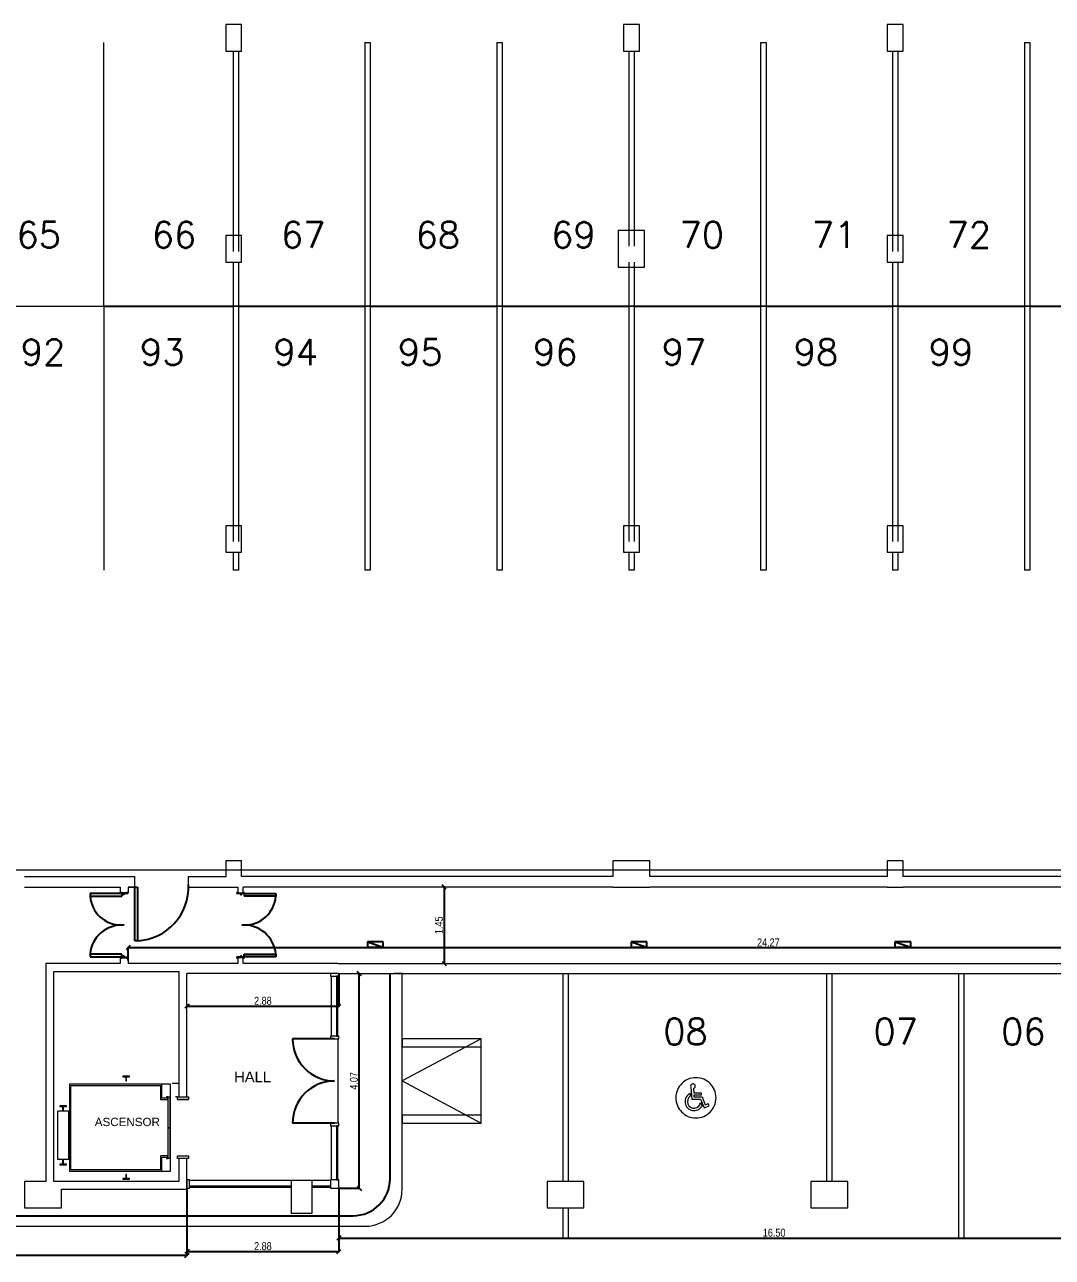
# Model space of a CAD drawing. Header units: millimetres. Extents: x 40 to 151, y 57 to 134.
# Drawn here: x 89.97 to 109.45, y 82.3 to 105.67 of the extents above; entities that cross this region are included whole.
import ezdxf

# ---------------------------------------------------------------- set-up
doc = ezdxf.new("R2010")
doc.units = ezdxf.units.MM
doc.linetypes.add('Center', pattern=[30, 12, -6, 6, -6])
doc.linetypes.add('Dash', pattern=[3.5, 2, -1.5])
for name, color, linetype, lineweight in [('000', 7, 'Continuous', 9), ('A-----NPP', 7, 'Continuous', 9), ('A-----TEP', 7, 'Continuous', 9), ('A-AREALIM', 7, 'Continuous', 9), ('A-DOORSYM', 7, 'Continuous', 9), ('A-FLOROTM', 7, 'Continuous', 9), ('A-WALL', 7, 'Continuous', 9), ('A-WALLCWM', 7, 'Continuous', 9), ('C-PKNGCTM', 7, 'Continuous', 9), ('DIMENSION', 1, 'Continuous', 25), ('F-AFFFEQM', 7, 'Continuous', 9), ('G-PLANOTM', 7, 'Continuous', 9), ('PINTURA CORDON VEREDAS', 7, 'Continuous', 9)]:
    doc.layers.add(name, color=color, linetype=linetype, lineweight=lineweight)
for name, color, linetype in [('estructura', 7, 'Continuous'), ('Lineas Carpintería', 7, 'Continuous'), ('Lineas Muros mampostería', 7, 'Continuous'), ('Lineas Solados', 7, 'Continuous'), ('Plano Generales interior', 7, 'Continuous'), ('Sectores', 3, 'Continuous')]:
    doc.layers.add(name, color=color, linetype=linetype)
doc.styles.add('ARIALNARROW', font='ARIALN.TTF')
doc.styles.add('MtXpl_Arial_Unicode_', font='ARIALUNI.ttf')
doc.styles.get("Standard").update_dxf_attribs({"font": 'txt.shx'})
doc.dimstyles.new('C', dxfattribs={"dimscale": 1.5, "dimtxt": 0.15, "dimasz": 0.08, "dimexe": 0.01, "dimexo": 0, "dimgap": 0.025, "dimtad": 1, "dimzin": 0, "dimdsep": 46, "dimtxsty": 'ARIALNARROW', "dimblk": 'OBLIQUE', "dimcen": 0, "dimclrd": 256, "dimclre": 256, "dimclrt": 256, "dimadec": 0, "dimazin": 0, "dimtfac": 1.666667, "dimtofl": 0, "dimtmove": 0, "dimatfit": 0, "dimldrblk": 'OBLIQUE', "dimfxl": 0.1, "dimtolj": 1, "dimtzin": 0, "dimarcsym": 0})

# ---------------------------------------------------------------- blocks, each defined once
blk = doc.blocks.new('_Oblique')
at = {"layer": 'estructura', "color": 0, "lineweight": -2}
blk.add_line((-0.5, -0.5), (0.5, 0.5), dxfattribs=at)
blk = doc.blocks.new('*D42')
at = {"layer": 'Defpoints', "color": 0}
for p in [(69.387792, 83.535162), (93.04262, 83.605162), (93.04262, 82.335162)]:
    blk.add_point(p, dxfattribs=at)
at = {"layer": 'DIMENSION', "lineweight": -2}
for p, q in [((69.387792, 83.535162), (69.387792, 82.325162)), ((93.04262, 83.605162), (93.04262, 82.325162)), ((69.387792, 82.335162), (93.04262, 82.335162))]:
    blk.add_line(p, q, dxfattribs=at)
at = {"layer": 'DIMENSION', "lineweight": -2, "xscale": 0.08, "yscale": 0.08, "zscale": 0.08, "rotation": 180}
blk.add_blockref('_Oblique', (69.387792, 82.335162), dxfattribs=at)
at = {"layer": 'DIMENSION', "lineweight": -2, "xscale": 0.08, "yscale": 0.08, "zscale": 0.08}
blk.add_blockref('_Oblique', (93.04262, 82.335162), dxfattribs=at)
at = {"layer": 'DIMENSION', "insert": (81.215206, 82.436739), "char_height": 0.15, "attachment_point": 5, "style": 'ARIALNARROW'}
blk.add_mtext('\\A1;23.65', dxfattribs=at)
blk = doc.blocks.new('*D43')
at = {"layer": 'Defpoints', "color": 0}
for p in [(93.04262, 83.605162), (95.922792, 83.605162), (95.922792, 82.405162)]:
    blk.add_point(p, dxfattribs=at)
at = {"layer": 'DIMENSION', "lineweight": -2}
for p, q in [((93.04262, 83.605162), (93.04262, 82.395162)), ((95.922792, 83.605162), (95.922792, 82.395162)), ((93.04262, 82.405162), (95.922792, 82.405162))]:
    blk.add_line(p, q, dxfattribs=at)
at = {"layer": 'DIMENSION', "lineweight": -2, "xscale": 0.08, "yscale": 0.08, "zscale": 0.08, "rotation": 180}
blk.add_blockref('_Oblique', (93.04262, 82.405162), dxfattribs=at)
at = {"layer": 'DIMENSION', "lineweight": -2, "xscale": 0.08, "yscale": 0.08, "zscale": 0.08}
blk.add_blockref('_Oblique', (95.922792, 82.405162), dxfattribs=at)
at = {"layer": 'DIMENSION', "insert": (94.482706, 82.506739), "char_height": 0.15, "attachment_point": 5, "style": 'ARIALNARROW'}
blk.add_mtext('\\A1;2.88', dxfattribs=at)
blk = doc.blocks.new('*D44')
at = {"layer": 'Defpoints', "color": 0}
for p in [(96.30987, 87.675163), (96.30987, 87.675163), (95.922792, 83.605162)]:
    blk.add_point(p, dxfattribs=at)
at = {"layer": 'DIMENSION', "lineweight": -2}
for p, q in [((96.30987, 87.675163), (96.31987, 87.675163)), ((96.30987, 83.605162), (96.30987, 87.675163)), ((95.922792, 83.605162), (96.31987, 83.605162))]:
    blk.add_line(p, q, dxfattribs=at)
at = {"layer": 'DIMENSION', "lineweight": -2, "xscale": 0.08, "yscale": 0.08, "zscale": 0.08}
for p, rotation in [((96.30987, 87.675163), 90), ((96.30987, 83.605162), 270)]:
    blk.add_blockref('_Oblique', p, dxfattribs=dict(at, rotation=rotation))
at = {"layer": 'DIMENSION', "insert": (96.208293, 85.640163), "char_height": 0.15, "attachment_point": 5, "rotation": 90, "style": 'ARIALNARROW'}
blk.add_mtext('\\A1;4.07', dxfattribs=at)
blk = doc.blocks.new('*D45')
at = {"layer": 'Defpoints', "color": 0}
for p in [(95.922792, 87.675163), (93.042792, 87.056662), (95.922792, 87.056662)]:
    blk.add_point(p, dxfattribs=at)
at = {"layer": 'DIMENSION', "lineweight": -2}
for p, q in [((95.922792, 87.675163), (95.922792, 87.046662)), ((93.042792, 87.056662), (93.042792, 87.046662)), ((93.042792, 87.056662), (95.922792, 87.056662))]:
    blk.add_line(p, q, dxfattribs=at)
at = {"layer": 'DIMENSION', "lineweight": -2, "xscale": 0.08, "yscale": 0.08, "zscale": 0.08}
for p, rotation in [((93.042792, 87.056662), 180), ((95.922792, 87.056662), 360)]:
    blk.add_blockref('_Oblique', p, dxfattribs=dict(at, rotation=rotation))
at = {"layer": 'DIMENSION', "insert": (94.482792, 87.158238), "char_height": 0.15, "attachment_point": 5, "style": 'ARIALNARROW'}
blk.add_mtext('\\A1;2.88', dxfattribs=at)
blk = doc.blocks.new('*D46')
at = {"layer": 'Defpoints', "color": 0}
for p in [(95.922792, 83.605162), (112.422743, 83.560108), (112.422743, 82.660108)]:
    blk.add_point(p, dxfattribs=at)
at = {"layer": 'DIMENSION', "lineweight": -2}
for p, q in [((95.922792, 83.605162), (95.922792, 82.650108)), ((112.422743, 83.560108), (112.422743, 82.650108)), ((95.922792, 82.660108), (112.422743, 82.660108))]:
    blk.add_line(p, q, dxfattribs=at)
at = {"layer": 'DIMENSION', "lineweight": -2, "xscale": 0.08, "yscale": 0.08, "zscale": 0.08, "rotation": 180}
blk.add_blockref('_Oblique', (95.922792, 82.660108), dxfattribs=at)
at = {"layer": 'DIMENSION', "lineweight": -2, "xscale": 0.08, "yscale": 0.08, "zscale": 0.08}
blk.add_blockref('_Oblique', (112.422743, 82.660108), dxfattribs=at)
at = {"layer": 'DIMENSION', "insert": (104.172767, 82.761684), "char_height": 0.15, "attachment_point": 5, "style": 'ARIALNARROW'}
blk.add_mtext('\\A1;16.50', dxfattribs=at)
blk = doc.blocks.new('*D56')
at = {"layer": 'Defpoints', "color": 0}
for p in [(91.928874, 88.165436), (116.197498, 88.165436), (91.928874, 87.920163)]:
    blk.add_point(p, dxfattribs=at)
at = {"layer": 'DIMENSION', "lineweight": -2}
for p, q in [((91.928874, 87.920163), (91.928874, 88.175436)), ((116.197498, 88.165436), (91.928874, 88.165436)), ((116.197498, 88.165436), (116.197498, 88.175436))]:
    blk.add_line(p, q, dxfattribs=at)
at = {"layer": 'DIMENSION', "lineweight": -2, "xscale": 0.08, "yscale": 0.08, "zscale": 0.08, "rotation": 180}
blk.add_blockref('_Oblique', (91.928874, 88.165436), dxfattribs=at)
at = {"layer": 'DIMENSION', "lineweight": -2, "xscale": 0.08, "yscale": 0.08, "zscale": 0.08}
blk.add_blockref('_Oblique', (116.197498, 88.165436), dxfattribs=at)
at = {"layer": 'DIMENSION', "insert": (104.063186, 88.265736), "char_height": 0.15, "attachment_point": 5, "style": 'ARIALNARROW'}
blk.add_mtext('\\A1;24.27', dxfattribs=at)
blk = doc.blocks.new('*D57')
at = {"layer": 'Defpoints', "color": 0}
for p in [(97.919732, 89.315162), (97.919732, 87.865163), (97.919732, 87.865163)]:
    blk.add_point(p, dxfattribs=at)
at = {"layer": 'DIMENSION', "lineweight": -2}
for p, q in [((97.919732, 89.315162), (97.909732, 89.315162)), ((97.919732, 89.315162), (97.919732, 87.865163)), ((97.919732, 87.865163), (97.909732, 87.865163))]:
    blk.add_line(p, q, dxfattribs=at)
at = {"layer": 'DIMENSION', "lineweight": -2, "xscale": 0.08, "yscale": 0.08, "zscale": 0.08}
for p, rotation in [((97.919732, 89.315162), 90), ((97.919732, 87.865163), 270)]:
    blk.add_blockref('_Oblique', p, dxfattribs=dict(at, rotation=rotation))
at = {"layer": 'DIMENSION', "insert": (97.818156, 88.590163), "char_height": 0.15, "attachment_point": 5, "rotation": 90, "style": 'ARIALNARROW'}
blk.add_mtext('\\A1;1.45', dxfattribs=at)

msp = doc.modelspace()

# ---------------------------------------------------------------- linework, layer by layer
at = {"layer": '000', "ltscale": 0.01}
msp.add_line((46.612789, 89.639999), (149.142794, 89.639999), dxfattribs=at)
at = {"layer": '000', "color": 252, "ltscale": 0.01}
msp.add_line((47.112789, 89.639999), (149.142794, 89.639999), dxfattribs=at)
at = {"layer": 'A-----NPP', "color": 252}
for p, q in [((63.967792, 100.325162), (128.916992, 100.325162)), ((97.529392, 87.675163), (113.017797, 87.675163))]:
    msp.add_line(p, q, dxfattribs=at)
at = {"layer": 'A-AREALIM', "color": 252}
msp.add_line((101.117792, 89.315162), (96.892792, 89.315162), dxfattribs=at)
at = {"layer": 'A-DOORSYM', "color": 252}
for p, q in [((91.832435, 89.170163), (91.832435, 89.190163)), ((91.852435, 89.170163), (91.832435, 89.170163)), ((91.833435, 89.191163), (91.833435, 89.171163)), ((91.833435, 89.171163), (91.851435, 89.171163)), ((91.851435, 89.171163), (91.851435, 89.191163)), ((91.852435, 89.190163), (91.852435, 89.170163)), ((94.057792, 89.190163), (94.057792, 89.170163)), ((94.057792, 89.170163), (94.077792, 89.170163)), ((94.058792, 89.171163), (94.058792, 89.191163)), ((94.076792, 89.171163), (94.058792, 89.171163)), ((94.076792, 89.191163), (94.076792, 89.171163)), ((94.077792, 89.170163), (94.077792, 89.190163)), ((91.786475, 87.965163), (91.786475, 87.990163)), ((91.786475, 87.990163), (91.836475, 87.990163)), ((91.806475, 87.965163), (91.786475, 87.965163)), ((91.837475, 87.989163), (91.787475, 87.989163)), ((91.787475, 87.989163), (91.787475, 87.966163)), ((91.787475, 87.966163), (91.806475, 87.966163)), ((91.806475, 87.966163), (91.806475, 87.965163)), ((91.836475, 87.990163), (91.836475, 88.010163)), ((91.836475, 88.010163), (91.856475, 88.010163)), ((91.855475, 88.009163), (91.837475, 88.009163)), ((91.837475, 88.009163), (91.837475, 87.989163)), ((91.855475, 87.989163), (91.855475, 88.009163)), ((91.925475, 87.989163), (91.855475, 87.989163)), ((91.856475, 88.010163), (91.856475, 87.990163)), ((91.856475, 87.990163), (91.926475, 87.990163)), ((91.906475, 87.965163), (91.906475, 87.966163)), ((91.906475, 87.966163), (91.925475, 87.966163)), ((91.926475, 87.965163), (91.906475, 87.965163)), ((91.925475, 87.966163), (91.925475, 87.989163)), ((91.926475, 87.990163), (91.926475, 87.965163)), ((94.057792, 87.990163), (93.987792, 87.990163)), ((93.987792, 87.990163), (93.987792, 87.965163)), ((93.987792, 87.965163), (94.007792, 87.965163)), ((93.988792, 87.966163), (93.988792, 87.989163)), ((93.988792, 87.989163), (94.058792, 87.989163)), ((94.007792, 87.966163), (93.988792, 87.966163)), ((94.007792, 87.965163), (94.007792, 87.966163)), ((94.077792, 88.010163), (94.057792, 88.010163)), ((94.057792, 88.010163), (94.057792, 87.990163)), ((94.058792, 87.989163), (94.058792, 88.009163)), ((94.058792, 88.009163), (94.076792, 88.009163)), ((94.076792, 88.009163), (94.076792, 87.989163)), ((94.076792, 87.989163), (94.126792, 87.989163)), ((94.077792, 87.990163), (94.077792, 88.010163)), ((94.127792, 87.990163), (94.077792, 87.990163)), ((94.126792, 87.966163), (94.107792, 87.966163)), ((94.107792, 87.966163), (94.107792, 87.965163)), ((94.107792, 87.965163), (94.127792, 87.965163)), ((94.126792, 87.989163), (94.126792, 87.966163)), ((94.127792, 87.965163), (94.127792, 87.990163))]:
    msp.add_line(p, q, dxfattribs=at)
at = {"layer": 'A-FLOROTM', "color": 252}
for p, q in [((95.905292, 86.438161), (95.905292, 84.840161)), ((98.622784, 86.438163), (97.122783, 85.639165)), ((98.622784, 84.840161), (98.622784, 86.438163)), ((97.122783, 85.639165), (98.622784, 84.840161)), ((97.122784, 84.840161), (98.622784, 84.840161))]:
    msp.add_line(p, q, dxfattribs=at)
at = {"layer": 'A-WALL', "color": 252, "lineweight": 18}
for p, q in [((94.07988, 105.665162), (93.77988, 105.665162)), ((93.77988, 105.665162), (93.77988, 105.165162)), ((94.07988, 105.165162), (94.07988, 105.665162)), ((101.617792, 105.665162), (101.317792, 105.665162)), ((101.317792, 105.665162), (101.317792, 105.165162)), ((101.617792, 105.165162), (101.617792, 105.665162)), ((106.617792, 105.665162), (106.317792, 105.665162)), ((106.317792, 105.665162), (106.317792, 105.165162)), ((106.617792, 105.165162), (106.617792, 105.665162)), ((93.77988, 105.165162), (94.07988, 105.165162)), ((101.317792, 105.165162), (101.617792, 105.165162)), ((106.317792, 105.165162), (106.617792, 105.165162)), ((94.07988, 101.665162), (93.77988, 101.665162)), ((93.77988, 101.665162), (93.77988, 101.165162)), ((94.07988, 101.165162), (94.07988, 101.665162)), ((101.717792, 101.765162), (101.217792, 101.765162)), ((101.217792, 101.765162), (101.217792, 101.065162)), ((101.717792, 101.065162), (101.717792, 101.765162)), ((106.617792, 101.665162), (106.317792, 101.665162)), ((106.317792, 101.665162), (106.317792, 101.165162)), ((106.617792, 101.165162), (106.617792, 101.665162)), ((93.77988, 101.165162), (94.07988, 101.165162)), ((101.217792, 101.065162), (101.717792, 101.065162)), ((106.317792, 101.165162), (106.617792, 101.165162)), ((94.07988, 96.165162), (93.77988, 96.165162)), ((93.77988, 96.165162), (93.77988, 95.665162)), ((94.07988, 95.665162), (94.07988, 96.165162)), ((101.617792, 96.165162), (101.317792, 96.165162)), ((101.317792, 96.165162), (101.317792, 95.665162)), ((101.617792, 95.665162), (101.617792, 96.165162)), ((106.617792, 96.165162), (106.317792, 96.165162)), ((106.317792, 96.165162), (106.317792, 95.665162)), ((106.617792, 95.665162), (106.617792, 96.165162)), ((93.77988, 95.665162), (94.07988, 95.665162)), ((101.317792, 95.665162), (101.617792, 95.665162)), ((106.317792, 95.665162), (106.617792, 95.665162)), ((94.07988, 89.815162), (93.77988, 89.815162)), ((93.77988, 89.815162), (93.77988, 89.515162)), ((94.07988, 89.515162), (94.07988, 89.815162)), ((101.817792, 89.815162), (101.117792, 89.815162)), ((101.117792, 89.815162), (101.117792, 89.515162)), ((101.817792, 89.515162), (101.817792, 89.815162)), ((106.617792, 89.815162), (106.317792, 89.815162)), ((106.317792, 89.815162), (106.317792, 89.515162)), ((106.617792, 89.515162), (106.617792, 89.815162)), ((89.967792, 89.515162), (92.053322, 89.515162)), ((92.053322, 89.315162), (92.053322, 89.515162)), ((93.074546, 89.515162), (93.788775, 89.515162)), ((93.074546, 89.315162), (93.074546, 89.515162)), ((101.117792, 89.515162), (94.07988, 89.515162)), ((106.317792, 89.515162), (101.817792, 89.515162)), ((113.617797, 89.515162), (106.617792, 89.515162)), ((89.967792, 89.315162), (91.778874, 89.315162)), ((91.778874, 89.315162), (91.778874, 89.205163)), ((91.928874, 89.315162), (92.103322, 89.315162)), ((92.044426, 89.315162), (91.928874, 89.315162)), ((91.928874, 89.315162), (91.928874, 89.205163)), ((93.074546, 89.315162), (93.788775, 89.315162)), ((93.77988, 89.315162), (94.007792, 89.315162)), ((94.007792, 89.315162), (94.007792, 89.205163)), ((94.107792, 89.205163), (94.107792, 89.315162)), ((101.117792, 89.315162), (94.107792, 89.315162)), ((101.117792, 89.315162), (101.817792, 89.315162)), ((106.317792, 89.315162), (101.817792, 89.315162)), ((106.317792, 89.315162), (101.817792, 89.315162)), ((106.317792, 89.315162), (106.617792, 89.315162)), ((113.017797, 89.315162), (106.617792, 89.315162)), ((115.037797, 89.315162), (106.617792, 89.315162)), ((91.928874, 89.205163), (91.778874, 89.205163)), ((91.782435, 89.190163), (91.782435, 89.215163)), ((91.782435, 89.215163), (91.802435, 89.215163)), ((91.832435, 89.190163), (91.782435, 89.190163)), ((91.802435, 89.214163), (91.783435, 89.214163)), ((91.783435, 89.214163), (91.783435, 89.191163)), ((91.783435, 89.191163), (91.833435, 89.191163)), ((91.802435, 89.215163), (91.802435, 89.214163)), ((91.902435, 89.205163), (91.802435, 89.205163)), ((91.802435, 89.205163), (91.802435, 89.190775)), ((91.851435, 89.191163), (91.921435, 89.191163)), ((91.922435, 89.190163), (91.852435, 89.190163)), ((91.902435, 89.214163), (91.902435, 89.215163)), ((91.902435, 89.215163), (91.922435, 89.215163)), ((91.921435, 89.214163), (91.902435, 89.214163)), ((91.902435, 89.190887), (91.902435, 89.205163)), ((91.921435, 89.191163), (91.921435, 89.214163)), ((91.922435, 89.215163), (91.922435, 89.190163)), ((94.007792, 89.215163), (93.987792, 89.215163)), ((93.987792, 89.215163), (93.987792, 89.190163)), ((93.987792, 89.190163), (94.057792, 89.190163)), ((93.988792, 89.191163), (93.988792, 89.214163)), ((93.988792, 89.214163), (94.007792, 89.214163)), ((94.058792, 89.191163), (93.988792, 89.191163)), ((94.007792, 89.214163), (94.007792, 89.215163)), ((94.007792, 89.205163), (94.107792, 89.205163)), ((94.007792, 89.190887), (94.007792, 89.205163)), ((94.126792, 89.191163), (94.076792, 89.191163)), ((94.077792, 89.190163), (94.127792, 89.190163)), ((94.127792, 89.215163), (94.107792, 89.215163)), ((94.107792, 89.215163), (94.107792, 89.214163)), ((94.107792, 89.214163), (94.126792, 89.214163)), ((94.107792, 89.205163), (94.107792, 89.190775)), ((94.126792, 89.214163), (94.126792, 89.191163)), ((94.127792, 89.190163), (94.127792, 89.215163)), ((91.778874, 87.975163), (91.778874, 87.865163)), ((91.928874, 87.975163), (91.778874, 87.975163)), ((91.806475, 87.975163), (91.906475, 87.975163)), ((91.928874, 87.975163), (91.928874, 87.865163)), ((94.107792, 87.975163), (94.007792, 87.975163)), ((94.007792, 87.975163), (94.007792, 87.865163)), ((94.107792, 87.865163), (94.107792, 87.975163)), ((95.905292, 87.865163), (94.107792, 87.865163)), ((95.905292, 87.865163), (113.947498, 87.865163)), ((95.905292, 87.675163), (113.702797, 87.675163)), ((95.905292, 87.675163), (113.702797, 87.675163)), ((92.892792, 85.337162), (93.042792, 85.337162)), ((92.892792, 84.168762), (92.892792, 83.915163)), ((93.042792, 83.915163), (93.042792, 84.168762))]:
    msp.add_line(p, q, dxfattribs=at)
at = {"layer": 'A-WALL', "color": 252}
for p, q in [((91.806475, 87.98955), (91.806475, 87.975163)), ((91.906475, 87.975163), (91.906475, 87.989438)), ((94.007792, 87.975163), (94.007792, 87.989438)), ((94.107792, 87.98955), (94.107792, 87.975163))]:
    msp.add_line(p, q, dxfattribs=at)
at = {"layer": 'A-WALLCWM', "color": 252, "lineweight": 18, "extrusion": (0, 0, -1)}
for p, q in [((95.922792, 87.675163), (95.762792, 87.675163)), ((95.762792, 87.675163), (95.762792, 87.623163)), ((95.922792, 87.623163), (95.922792, 87.675163)), ((95.762792, 87.623163), (95.922792, 87.623163)), ((95.922792, 86.490161), (95.762792, 86.490161)), ((95.762792, 86.490161), (95.762792, 86.438161)), ((95.922792, 86.438161), (95.922792, 86.490161)), ((95.762792, 86.438161), (95.922792, 86.438161)), ((95.922792, 84.840161), (95.762792, 84.840161)), ((95.762792, 84.840161), (95.762792, 84.788161)), ((95.922792, 84.788161), (95.922792, 84.840161)), ((95.762792, 84.788161), (95.922792, 84.788161))]:
    msp.add_line(p, q, dxfattribs=at)
at = {"layer": 'A-WALLCWM', "color": 252}
for p, q in [((95.775292, 87.623163), (95.775292, 86.490161)), ((95.905292, 87.623163), (95.880292, 87.623163)), ((95.880292, 87.623163), (95.880292, 86.490161)), ((95.905292, 86.490161), (95.905292, 87.623163)), ((95.880292, 86.490161), (95.905292, 86.490161)), ((95.775292, 84.788161), (95.775292, 83.765162)), ((95.905292, 84.788161), (95.880292, 84.788161)), ((95.880292, 84.788161), (95.880292, 83.765162)), ((95.905292, 83.765162), (95.905292, 84.788161)), ((95.762792, 83.752662), (93.09462, 83.752662)), ((95.880292, 83.765162), (95.905292, 83.765162)), ((95.017797, 83.647662), (93.09462, 83.647662)), ((93.09462, 83.647662), (93.09462, 83.622662)), ((93.09462, 83.622662), (95.017797, 83.622662)), ((95.762792, 83.647662), (95.417797, 83.647662)), ((95.417797, 83.622662), (95.762792, 83.622662)), ((95.762792, 83.622662), (95.762792, 83.647662))]:
    msp.add_line(p, q, dxfattribs=at)
at = {"layer": 'A-WALLCWM', "color": 252, "lineweight": 18}
for p, q in [((93.09462, 83.765162), (93.04262, 83.765162)), ((93.04262, 83.765162), (93.04262, 83.605162)), ((93.09462, 83.605162), (93.09462, 83.765162)), ((95.922792, 83.765162), (95.762792, 83.765162)), ((95.762792, 83.765162), (95.762792, 83.605162)), ((95.922792, 83.605162), (95.922792, 83.765162)), ((93.04262, 83.605162), (93.09462, 83.605162)), ((95.762792, 83.605162), (95.922792, 83.605162))]:
    msp.add_line(p, q, dxfattribs=at)
at = {"layer": 'C-PKNGCTM', "color": 252, "linetype": 'Center'}
for q in [(91.467792, 105.325162), (91.467792, 95.325162)]:
    msp.add_line((91.467792, 100.325162), q, dxfattribs=at)
at = {"layer": 'C-PKNGCTM', "color": 252}
for p, q in [((93.916992, 105.165162), (93.916992, 101.365162)), ((94.018592, 105.165162), (94.018592, 101.365162)), ((96.416992, 105.325162), (96.518592, 105.325162)), ((96.416992, 105.325162), (96.416992, 100.325162)), ((96.518592, 105.325162), (96.518592, 100.325162)), ((98.916992, 105.325162), (99.018592, 105.325162)), ((98.916992, 105.325162), (98.916992, 100.325162)), ((99.018592, 105.325162), (99.018592, 100.325162)), ((101.416992, 105.165162), (101.416992, 101.465162)), ((101.518592, 105.165162), (101.518592, 101.465162)), ((103.916992, 105.325162), (104.018592, 105.325162)), ((103.916992, 105.325162), (103.916992, 100.325162)), ((104.018592, 105.325162), (104.018592, 100.325162)), ((106.416992, 105.165162), (106.416992, 101.365162)), ((106.518592, 105.165162), (106.518592, 101.365162)), ((108.916992, 105.325162), (109.018592, 105.325162)), ((108.916992, 105.325162), (108.916992, 100.325162)), ((109.018592, 105.325162), (109.018592, 100.325162)), ((93.916992, 101.165162), (93.916992, 100.325162)), ((94.018592, 101.165162), (94.018592, 100.325162)), ((101.416992, 101.165162), (101.416992, 100.325162)), ((101.518592, 101.165162), (101.518592, 100.325162)), ((106.416992, 101.165162), (106.416992, 100.325162)), ((106.518592, 101.165162), (106.518592, 100.325162)), ((94.018592, 100.325162), (93.916992, 100.325162)), ((93.916992, 100.325162), (94.018592, 100.325162)), ((93.916992, 100.325162), (93.916992, 95.865162)), ((94.018592, 100.325162), (94.018592, 95.865162)), ((96.518592, 100.325162), (96.416992, 100.325162)), ((96.416992, 100.325162), (96.518592, 100.325162)), ((96.416992, 100.325162), (96.416992, 95.325162)), ((96.518592, 100.325162), (96.518592, 95.325162)), ((99.018592, 100.325162), (98.916992, 100.325162)), ((98.916992, 100.325162), (99.018592, 100.325162)), ((98.916992, 100.325162), (98.916992, 95.325162)), ((99.018592, 100.325162), (99.018592, 95.325162)), ((101.518592, 100.325162), (101.416992, 100.325162)), ((101.416992, 100.325162), (101.518592, 100.325162)), ((101.416992, 100.325162), (101.416992, 95.865162)), ((101.518592, 100.325162), (101.518592, 95.865162)), ((104.018592, 100.325162), (103.916992, 100.325162)), ((103.916992, 100.325162), (104.018592, 100.325162)), ((103.916992, 100.325162), (103.916992, 95.325162)), ((104.018592, 100.325162), (104.018592, 95.325162)), ((106.518592, 100.325162), (106.416992, 100.325162)), ((106.416992, 100.325162), (106.518592, 100.325162)), ((106.416992, 100.325162), (106.416992, 95.865162)), ((106.518592, 100.325162), (106.518592, 95.865162)), ((109.018592, 100.325162), (108.916992, 100.325162)), ((108.916992, 100.325162), (109.018592, 100.325162)), ((108.916992, 100.325162), (108.916992, 95.325162)), ((109.018592, 100.325162), (109.018592, 95.325162)), ((93.916992, 95.665162), (93.916992, 95.325162)), ((94.018592, 95.665162), (94.018592, 95.325162)), ((101.416992, 95.665162), (101.416992, 95.325162)), ((101.518592, 95.665162), (101.518592, 95.325162)), ((106.416992, 95.665162), (106.416992, 95.325162)), ((106.518592, 95.665162), (106.518592, 95.325162)), ((94.018592, 95.325162), (93.916992, 95.325162)), ((96.518592, 95.325162), (96.416992, 95.325162)), ((99.018592, 95.325162), (98.916992, 95.325162)), ((101.518592, 95.325162), (101.416992, 95.325162)), ((104.018592, 95.325162), (103.916992, 95.325162)), ((106.518592, 95.325162), (106.416992, 95.325162)), ((109.018592, 95.325162), (108.916992, 95.325162)), ((100.166997, 87.675163), (100.166997, 83.735108)), ((100.268597, 87.675163), (100.268597, 83.735108)), ((105.166997, 87.675163), (105.166997, 83.735108)), ((105.268597, 87.675163), (105.268597, 83.735108)), ((107.666997, 87.675163), (107.666997, 82.675163)), ((107.768597, 87.675163), (107.768597, 82.675163)), ((100.166997, 83.235108), (100.166997, 82.675163)), ((100.268597, 83.235108), (100.268597, 82.675163))]:
    msp.add_line(p, q, dxfattribs=at)
at = {"layer": 'C-PKNGCTM', "color": 252, "lineweight": 25}
for p, q in [((91.467792, 100.325162), (93.916992, 100.325162)), ((91.467792, 100.325162), (93.916992, 100.325162)), ((94.018592, 100.325162), (96.416992, 100.325162)), ((94.018592, 100.325162), (96.416992, 100.325162)), ((96.518592, 100.325162), (98.916992, 100.325162)), ((96.518592, 100.325162), (98.916992, 100.325162)), ((99.018592, 100.325162), (101.416992, 100.325162)), ((99.018592, 100.325162), (101.416992, 100.325162)), ((101.518592, 100.325162), (103.916992, 100.325162)), ((101.518592, 100.325162), (103.916992, 100.325162)), ((104.018592, 100.325162), (106.416992, 100.325162)), ((104.018592, 100.325162), (106.416992, 100.325162)), ((106.518592, 100.325162), (108.916992, 100.325162)), ((106.518592, 100.325162), (108.916992, 100.325162)), ((109.018592, 100.325162), (111.416992, 100.325162)), ((109.018592, 100.325162), (111.416992, 100.325162))]:
    msp.add_line(p, q, dxfattribs=at)
at = {"layer": 'F-AFFFEQM', "color": 252}
for p, q in [((102.580246, 85.402183), (102.584102, 85.351591)), ((102.596406, 85.516776), (102.613286, 85.295316)), ((102.641563, 85.495818), (102.648004, 85.411319)), ((102.648004, 85.411319), (102.787366, 85.411319)), ((102.651139, 85.37019), (102.653535, 85.33875)), ((102.787366, 85.37019), (102.651139, 85.37019)), ((102.653535, 85.33875), (102.807097, 85.33875)), ((102.787366, 85.411319), (102.787366, 85.37019)), ((102.807097, 85.33875), (102.868307, 85.188217)), ((102.613286, 85.295316), (102.777871, 85.295316)), ((102.777871, 85.295316), (102.844338, 85.131856)), ((102.779923, 85.228428), (102.805706, 85.165021)), ((102.844338, 85.131856), (102.93929, 85.169821)), ((102.868307, 85.188217), (102.92518, 85.210957)), ((102.93929, 85.169821), (102.92518, 85.210957))]:
    msp.add_line(p, q, dxfattribs=at)
at = {"layer": 'F-AFFFEQM', "color": 252, "linetype": 'Dash'}
for start, end in [(0, 180), (180, 0)]:
    msp.add_arc((102.689877, 85.319514), 0.381, start, end, dxfattribs=at)
at = {"layer": 'F-AFFFEQM', "color": 252}
for centre, radius, start, end in [((102.634274, 85.539241), 0.04403, 279.529611, 210.67771), ((102.655686, 85.248151), 0.171514, 116.094016, 331.008057), ((102.655686, 85.248151), 0.125794, 124.68421, 350.979426)]:
    msp.add_arc(centre, radius, start, end, dxfattribs=at)
at = {"layer": 'G-PLANOTM', "color": 252}
for p, q in [((90.818142, 85.578362), (90.818142, 83.927562)), ((92.734042, 85.578362), (90.818142, 85.578362)), ((90.843542, 83.952962), (90.843542, 85.552962)), ((90.843542, 85.552962), (92.543542, 85.552962)), ((91.956292, 85.730762), (91.829292, 85.730762)), ((91.829292, 85.730762), (91.829292, 85.718062)), ((91.829292, 85.718062), (91.884854, 85.718062)), ((91.884854, 85.718062), (91.884854, 85.641862)), ((91.884854, 85.641862), (91.900729, 85.641862)), ((91.900729, 85.718062), (91.956292, 85.718062)), ((91.900729, 85.641862), (91.900729, 85.718062)), ((91.956292, 85.718062), (91.956292, 85.730762)), ((92.543542, 85.552962), (92.543542, 85.286362)), ((92.568942, 85.311762), (92.568942, 85.578362)), ((92.734042, 83.927562), (92.734042, 85.578362)), ((92.765792, 85.599963), (92.892792, 85.599963)), ((92.657842, 85.311762), (92.568942, 85.311762)), ((92.657842, 85.337162), (92.657842, 85.311762)), ((92.683242, 85.337162), (92.657842, 85.337162)), ((92.683242, 85.286362), (92.683242, 85.337162)), ((92.689592, 85.337162), (92.721342, 85.337162)), ((92.689592, 84.752962), (92.689592, 85.337162)), ((92.721342, 85.337162), (92.721342, 84.752962)), ((92.861042, 85.337162), (92.829292, 85.337162)), ((92.867392, 85.337162), (93.074297, 85.337162)), ((92.867392, 85.286362), (92.867392, 85.337162)), ((93.074297, 85.337162), (93.074297, 85.286362)), ((90.759492, 85.166362), (90.632492, 85.166362)), ((90.632492, 85.166362), (90.632492, 85.153662)), ((90.632492, 85.153662), (90.688054, 85.153662)), ((90.688054, 85.153662), (90.688054, 85.077462)), ((90.688054, 85.077462), (90.703929, 85.077462)), ((90.703929, 85.153662), (90.759492, 85.153662)), ((90.703929, 85.077462), (90.703929, 85.153662)), ((90.759492, 85.153662), (90.759492, 85.166362)), ((92.543542, 85.286362), (92.683242, 85.286362)), ((93.074297, 85.286362), (92.867392, 85.286362)), ((92.867392, 85.286362), (93.074297, 85.286362)), ((90.797592, 85.064762), (90.594392, 85.064762)), ((90.594392, 84.150362), (90.594392, 85.064762)), ((90.797592, 85.064762), (90.797592, 84.150362)), ((92.721342, 84.752962), (92.689592, 84.752962)), ((92.689592, 84.752962), (92.721342, 84.752962)), ((92.689592, 84.168762), (92.689592, 84.752962)), ((92.721342, 84.752962), (92.721342, 84.168762)), ((90.797592, 84.150362), (90.594392, 84.150362)), ((90.703929, 84.137662), (90.688054, 84.137662)), ((90.688054, 84.137662), (90.688054, 84.061462)), ((90.703929, 84.061462), (90.703929, 84.137662)), ((92.543542, 84.219562), (92.543542, 83.952962)), ((92.683242, 84.219562), (92.543542, 84.219562)), ((92.568942, 83.927562), (92.568942, 84.194162)), ((92.568942, 84.194162), (92.657842, 84.194162)), ((92.657842, 84.194162), (92.657842, 84.168762)), ((92.657842, 84.168762), (92.683242, 84.168762)), ((92.683242, 84.168762), (92.683242, 84.219562)), ((92.721342, 84.168762), (92.689592, 84.168762)), ((92.867392, 84.219562), (93.074297, 84.219562)), ((92.867392, 84.168762), (92.867392, 84.219562)), ((93.074297, 84.168762), (92.867392, 84.168762)), ((93.074297, 84.219562), (93.074297, 84.168762)), ((90.688054, 84.061462), (90.632492, 84.061462)), ((90.632492, 84.061462), (90.632492, 84.048762)), ((90.632492, 84.048762), (90.759492, 84.048762)), ((90.759492, 84.061462), (90.703929, 84.061462)), ((90.759492, 84.048762), (90.759492, 84.061462)), ((90.818142, 83.927562), (92.734042, 83.927562)), ((92.543542, 83.952962), (90.843542, 83.952962)), ((91.884854, 83.787862), (91.829292, 83.787862)), ((91.829292, 83.787862), (91.829292, 83.775162)), ((91.829292, 83.775162), (91.956292, 83.775162)), ((91.900729, 83.864062), (91.884854, 83.864062)), ((91.884854, 83.864062), (91.884854, 83.787862)), ((91.900729, 83.787862), (91.900729, 83.864062)), ((91.956292, 83.787862), (91.900729, 83.787862)), ((91.956292, 83.775162), (91.956292, 83.787862))]:
    msp.add_line(p, q, dxfattribs=at)
at = {"layer": 'Lineas Carpintería', "color": 252}
for p, q in [((92.053322, 88.295162), (92.053322, 89.315162)), ((92.053322, 89.315162), (92.103322, 89.315162)), ((92.103322, 89.315162), (92.103322, 88.295162)), ((91.207792, 89.190163), (91.207792, 89.140163)), ((91.807792, 89.190163), (91.207792, 89.190163)), ((91.207792, 89.140163), (91.807792, 89.140163)), ((91.807792, 89.190163), (91.807792, 89.140163)), ((94.127792, 89.190163), (94.127792, 89.140163)), ((94.127792, 89.190163), (94.727792, 89.190163)), ((94.727792, 89.140163), (94.127792, 89.140163)), ((94.727792, 89.190163), (94.727792, 89.140163)), ((92.103322, 88.295162), (92.053322, 88.295162)), ((91.807792, 88.044731), (91.207792, 88.044731)), ((91.207792, 88.044731), (91.207792, 87.994731)), ((91.207792, 87.994731), (91.807792, 87.994731)), ((91.807792, 87.994731), (91.807792, 88.044731)), ((94.127792, 88.044731), (94.727792, 88.044731)), ((94.127792, 87.994731), (94.127792, 88.044731)), ((94.727792, 87.994731), (94.127792, 87.994731)), ((94.727792, 88.044731), (94.727792, 87.994731)), ((95.842792, 86.438161), (95.043792, 86.438161)), ((95.842792, 84.840161), (95.043792, 84.840161))]:
    msp.add_line(p, q, dxfattribs=at)
for centre, radius, start, end in [((92.053322, 89.315162), 1.021225, 272.80637, 2.80637), ((91.797425, 89.185336), 0.591361, 184.381073, 270), ((94.138159, 89.185336), 0.591361, 270, 355.618927), ((91.807742, 87.992106), 0.602254, 85.714124, 174.98708), ((94.127842, 87.992106), 0.602254, 5.01292, 94.285876), ((95.842792, 86.438161), 0.799, 180, 270), ((95.842792, 84.840161), 0.799, 90, 180)]:
    msp.add_arc(centre, radius, start, end, dxfattribs=at)
at = {"layer": 'Lineas Muros mampostería', "color": 252, "lineweight": 18}
for p, q in [((90.367797, 87.865163), (90.367797, 83.735162)), ((91.778874, 87.865163), (90.367797, 87.865163)), ((90.517797, 83.735162), (90.517797, 87.715163)), ((90.517797, 87.715163), (92.892792, 87.715163)), ((92.892792, 87.865163), (91.928874, 87.865163)), ((93.042792, 87.865163), (92.892792, 87.865163)), ((92.892792, 87.715163), (92.892792, 85.337162)), ((92.892792, 87.715163), (92.892792, 85.337163)), ((94.007792, 87.865163), (93.04262, 87.865163)), ((95.905292, 87.675163), (93.04262, 87.675163)), ((93.042792, 85.337163), (93.042792, 87.675163)), ((93.042792, 85.337162), (93.042792, 87.675163)), ((92.892792, 85.337163), (93.042792, 85.337163)), ((92.892792, 84.168763), (92.892792, 83.735162)), ((93.042792, 84.168763), (92.892792, 84.168763)), ((93.042792, 84.168762), (92.892792, 84.168762)), ((93.042792, 83.585162), (93.042792, 84.168763)), ((90.367797, 83.735162), (89.967797, 83.735162)), ((89.967797, 83.735162), (89.967797, 83.235162)), ((90.667797, 83.735162), (90.517797, 83.735162)), ((92.892792, 83.735162), (90.517797, 83.735162)), ((95.017797, 83.752662), (95.017797, 83.135162)), ((95.417797, 83.135162), (95.417797, 83.752662)), ((100.567797, 83.735162), (99.867797, 83.735162)), ((99.867797, 83.735162), (99.867797, 83.235162)), ((100.567797, 83.235162), (100.567797, 83.735162)), ((105.567797, 83.735162), (104.867797, 83.735162)), ((104.867797, 83.735162), (104.867797, 83.235162)), ((105.567797, 83.235162), (105.567797, 83.735162)), ((90.667797, 83.235162), (90.667797, 83.585162)), ((90.667797, 83.585162), (93.042792, 83.585162)), ((89.967797, 83.235162), (90.667797, 83.235162)), ((99.867797, 83.235162), (100.567797, 83.235162)), ((104.867797, 83.235162), (105.567797, 83.235162)), ((95.017797, 83.135162), (95.417797, 83.135162))]:
    msp.add_line(p, q, dxfattribs=at)
at = {"layer": 'Lineas Solados', "color": 252}
for p, q in [((96.892792, 83.785162), (96.892792, 87.675163)), ((65.017797, 83.085162), (96.192792, 83.085162))]:
    msp.add_line(p, q, dxfattribs=at)
msp.add_arc((96.192792, 83.785162), 0.7, 270, 0, dxfattribs=at)
at = {"layer": 'PINTURA CORDON VEREDAS', "color": 252}
for p, q in [((97.122781, 87.675173), (96.972781, 87.675173)), ((97.122792, 83.585162), (97.122781, 87.675173)), ((98.622784, 86.438163), (97.122788, 86.43816)), ((97.122788, 86.43816), (97.122789, 86.288163)), ((97.122789, 86.288163), (98.622784, 86.288163)), ((98.622784, 86.288163), (98.622784, 86.438163)), ((98.622784, 84.990161), (97.122788, 84.990157)), ((97.122788, 84.990157), (97.122789, 84.840161)), ((97.122789, 84.840161), (98.622784, 84.840161)), ((98.622784, 84.840161), (98.622784, 84.990161)), ((65.247797, 82.885162), (96.422792, 82.885162))]:
    msp.add_line(p, q, dxfattribs=at)
msp.add_arc((96.422792, 83.585162), 0.7, 270, 0, dxfattribs=at)
at = {"layer": 'Plano Generales interior', "color": 252}
for p, q in [((96.462789, 88.275162), (96.462789, 88.175162)), ((96.762789, 88.275162), (96.462789, 88.275162)), ((96.462789, 88.275162), (96.762789, 88.175162)), ((96.462789, 88.175162), (96.762789, 88.175162)), ((96.762789, 88.175162), (96.762789, 88.275162)), ((101.462789, 88.275162), (101.462789, 88.175162)), ((101.762789, 88.275162), (101.462789, 88.275162)), ((101.462789, 88.275162), (101.762789, 88.175162)), ((101.462789, 88.175162), (101.762789, 88.175162)), ((101.762789, 88.175162), (101.762789, 88.275162)), ((106.462789, 88.275162), (106.462789, 88.175162)), ((106.762789, 88.275162), (106.462789, 88.275162)), ((106.462789, 88.275162), (106.762789, 88.175162)), ((106.462789, 88.175162), (106.762789, 88.175162)), ((106.762789, 88.175162), (106.762789, 88.275162))]:
    msp.add_line(p, q, dxfattribs=at)

# ---------------------------------------------------------------- texts
at = {"layer": '000', "style": 'MtXpl_Arial_Unicode_'}
msp.add_text('ASCENSOR', height=0.1575, dxfattribs=at).set_placement((91.29662, 84.78345))
at = {"layer": 'A-----TEP', "color": 252}
for s, p in [('65', (89.813442, 101.432966)), ('66', (92.377225, 101.432966)), ('67', (94.826425, 101.432966)), ('68', (97.377225, 101.432966)), ('69', (99.946425, 101.432966)), ('70', (102.380251, 101.432966)), ('71', (104.889451, 101.432966)), ('72', (107.440251, 101.432966)), ('92', (89.894297, 99.211254)), ('93', (92.153733, 99.211254)), ('94', (94.683512, 99.211254)), ('95', (97.043417, 99.211254)), ('96', (99.603512, 99.211254)), ('97', (102.043417, 99.211254)), ('98', (104.543512, 99.211254)), ('99', (107.103417, 99.211254)), ('08', (102.071194, 86.328565)), ('07', (106.055388, 86.328565)), ('06', (108.475909, 86.328565))]:
    msp.add_text(s, height=0.491766, dxfattribs=at).set_placement(p)
at = {"layer": 'Sectores', "style": 'MtXpl_Arial_Unicode_'}
msp.add_text('HALL', height=0.2, dxfattribs=at).set_placement((93.937917, 85.615947))

# ---------------------------------------------------------------- dimensions: what is measured, and where the dimension line sits
at = {"layer": 'DIMENSION'}
for base, p1, p2, angle, override, picture, middle in [((97.919732, 87.865163), (97.919732, 89.315162), (97.919732, 87.865163), 90, {"dimscale": 1, "dimlfac": 1, "dimtxsty": 'ARIALNARROW', "dimtolj": 1}, '*D57', (97.818156, 88.590163)), ((95.922792, 87.056662), (93.042792, 87.056662), (95.922792, 87.675163), 180, {"dimscale": 1, "dimlfac": 1, "dimtxsty": 'ARIALNARROW', "dimtolj": 1}, '*D45', (94.482792, 87.158238)), ((96.30987, 87.675163), (95.922792, 83.605162), (96.30987, 87.675163), 90, {"dimscale": 1, "dimlfac": 1, "dimtxsty": 'ARIALNARROW', "dimtmove": 1, "dimtolj": 1}, '*D44', (96.208293, 85.640163))]:
    dim = msp.add_linear_dim(base=base, p1=p1, p2=p2, angle=angle, dimstyle='C', override=override, dxfattribs=at)
    dim.commit()
    dim.dimension.update_dxf_attribs({"geometry": picture, "text_midpoint": middle})
for base, p1, p2, override, picture, middle in [((91.928874, 88.165436), (116.197498, 88.165436), (91.928874, 87.920163), {"dimscale": 1, "dimlfac": 1, "dimtxsty": 'ARIALNARROW', "dimtmove": 1, "dimtolj": 1}, '*D56', (104.063186, 88.265736)), ((93.04262, 82.335162), (69.387792, 83.535162), (93.04262, 83.605162), {"dimscale": 1, "dimlfac": 1, "dimtxsty": 'ARIALNARROW', "dimtolj": 1}, '*D42', (81.215206, 82.436739)), ((95.922792, 82.405162), (93.04262, 83.605162), (95.922792, 83.605162), {"dimscale": 1, "dimlfac": 1, "dimtxsty": 'ARIALNARROW', "dimtolj": 1}, '*D43', (94.482706, 82.506739)), ((112.422743, 82.660108), (95.922792, 83.605162), (112.422743, 83.560108), {"dimscale": 1, "dimlfac": 1, "dimtxsty": 'ARIALNARROW', "dimtmove": 1, "dimtolj": 1}, '*D46', (104.172767, 82.761684))]:
    dim = msp.add_linear_dim(base=base, p1=p1, p2=p2, dimstyle='C', override=override, dxfattribs=at)
    dim.commit()
    dim.dimension.update_dxf_attribs({"geometry": picture, "text_midpoint": middle})

doc.saveas('drawing.dxf')
